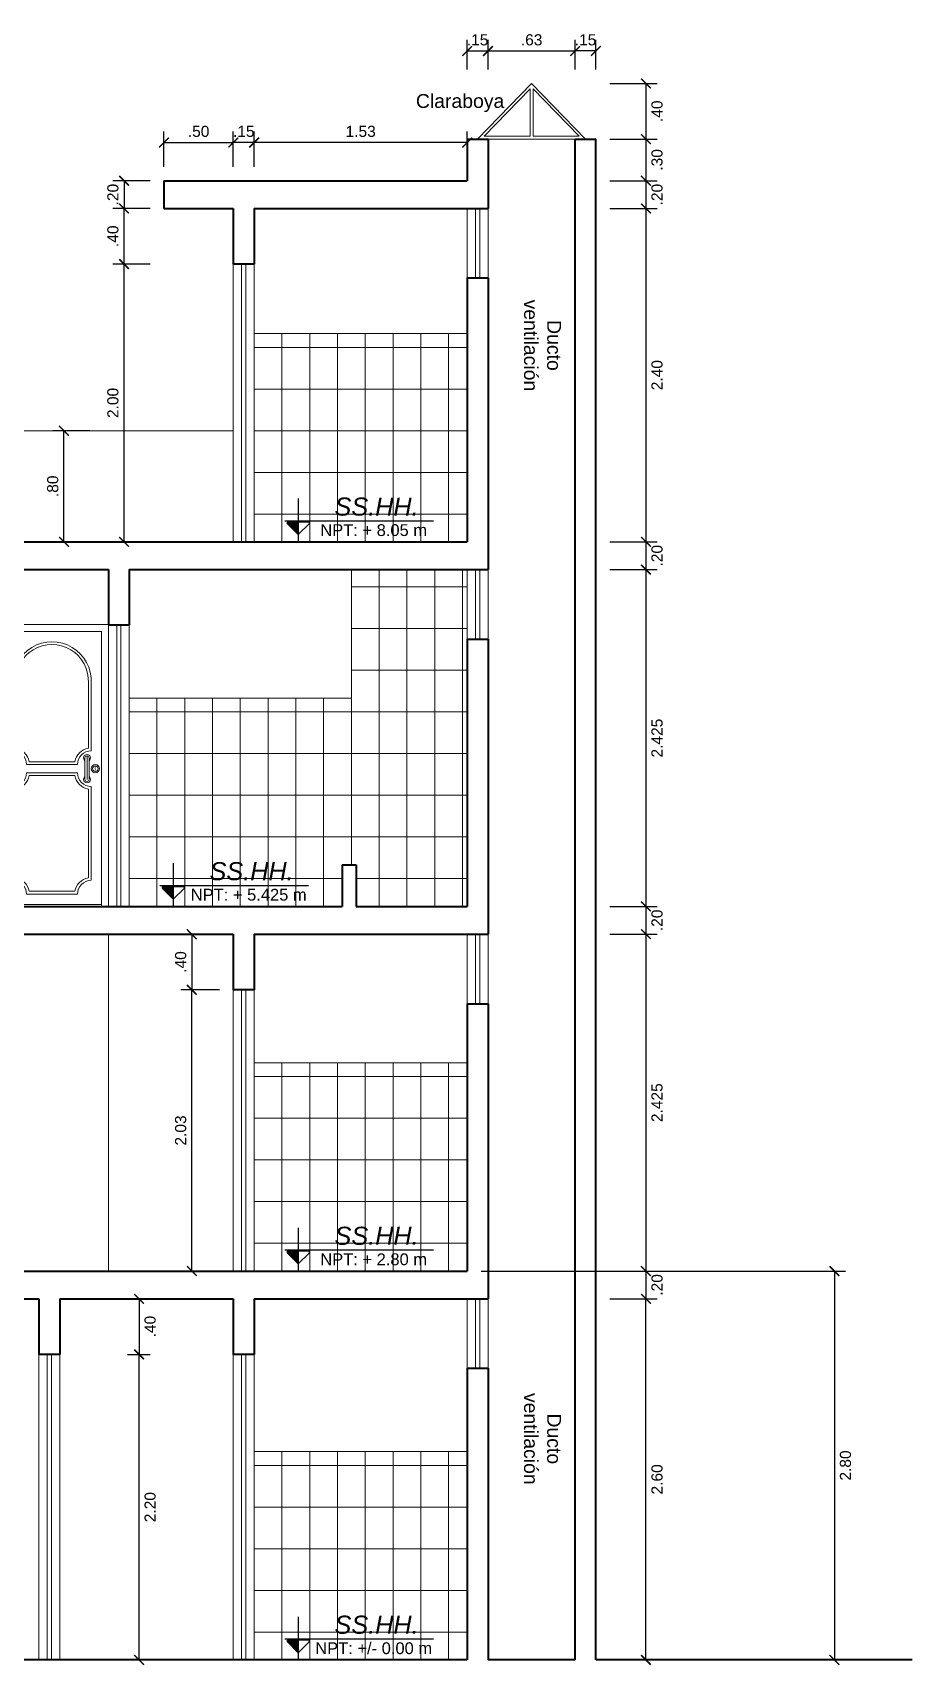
# Model space of a CAD drawing. Header units: millimetres. Extents: x 107 to 277, y 12 to 70.
# Drawn here: x 138.49 to 144.82, y 22.92 to 34.68 of the extents above; entities that cross this region are included whole.
import ezdxf

# ---------------------------------------------------------------- set-up
doc = ezdxf.new("R2010")
doc.units = ezdxf.units.MM
doc.header["$PDMODE"] = 32
doc.linetypes.add('HIDDEN2', pattern=[4.7625, 3.175, -1.5875])
doc.layers.get('0').update_dxf_attribs({"lineweight": 0})
doc.layers.get('Defpoints').update_dxf_attribs({"color": 167, "lineweight": 0})
for name, color, linetype, lineweight in [('A-Dims', 22, 'Continuous', 0), ('A-Stair', 53, 'Continuous', 0), ('A-Text', 30, 'Continuous', 30), ('A-Wall', 153, 'Continuous', 40), ('A-Window Glass', 111, 'Continuous', 0), ('ARQ-PORTAS', 124, 'Continuous', 0), ('linea fachada', 181, 'Continuous', 40), ('muros bajos', 223, 'HIDDEN2', 18)]:
    doc.layers.add(name, color=color, linetype=linetype, lineweight=lineweight)
doc.styles.add('ejes', font='swissel.ttf')
doc.dimstyles.new('DIM50', dxfattribs={"dimtxt": 0.08, "dimasz": 0.07, "dimexe": 0.08, "dimexo": 0.1, "dimgap": 0.04, "dimtad": 2, "dimzin": 4, "dimdsep": 46, "dimtxsty": 'ejes', "dimblk": 'ARCHTICK', "dimcen": 0.05, "dimadec": 0, "dimazin": 0, "dimtfac": 1, "dimtix": 1, "dimtmove": 0, "dimatfit": 3, "dimfxl": 0.08, "dimarcsym": 0})

# ---------------------------------------------------------------- blocks, each defined once
blk = doc.blocks.new('_ArchTick')
at = {"color": 0, "linetype": 'ByBlock', "const_width": 0.15}
blk.add_lwpolyline([(-0.5, -0.5), (0.5, 0.5)], dxfattribs=at)
blk = doc.blocks.new('*D335')
at = {"layer": 'A-Dims', "color": 0, "lineweight": -2}
for p, q in [((139.331, 33.611), (139.064, 33.611)), ((139.144, 33.611), (139.144, 33.411)), ((139.331, 33.411), (139.064, 33.411))]:
    blk.add_line(p, q, dxfattribs=at)
at = {"layer": 'Defpoints', "color": 0}
for p in [(139.431, 33.611), (139.144, 33.411), (139.431, 33.411)]:
    blk.add_point(p, dxfattribs=at)
at = {"layer": 'A-Dims', "color": 0, "lineweight": -2, "xscale": 0.07, "yscale": 0.07, "zscale": 0.07}
for p, rotation in [((139.144, 33.611), 270), ((139.144, 33.411), 90)]:
    blk.add_blockref('_ArchTick', p, dxfattribs=dict(at, rotation=rotation))
at = {"layer": 'A-Dims', "color": 0, "insert": (139.064, 33.511), "char_height": 0.08, "attachment_point": 5, "rotation": 90, "style": 'ejes'}
blk.add_mtext('.20', dxfattribs=at)
blk = doc.blocks.new('*D336')
at = {"layer": 'A-Dims', "color": 0, "lineweight": -2}
for p, q in [((139.331, 33.411), (139.064, 33.411)), ((139.144, 33.011), (139.144, 33.411)), ((139.331, 33.011), (139.064, 33.011))]:
    blk.add_line(p, q, dxfattribs=at)
at = {"layer": 'Defpoints', "color": 0}
for p in [(139.144, 33.411), (139.431, 33.411), (139.431, 33.011)]:
    blk.add_point(p, dxfattribs=at)
at = {"layer": 'A-Dims', "color": 0, "lineweight": -2, "xscale": 0.07, "yscale": 0.07, "zscale": 0.07}
for p, rotation in [((139.144, 33.411), 90), ((139.144, 33.011), 270)]:
    blk.add_blockref('_ArchTick', p, dxfattribs=dict(at, rotation=rotation))
at = {"layer": 'A-Dims', "color": 0, "insert": (139.064, 33.211), "char_height": 0.08, "attachment_point": 5, "rotation": 90, "style": 'ejes'}
blk.add_mtext('.40', dxfattribs=at)
blk = doc.blocks.new('*D337')
at = {"layer": 'A-Dims', "color": 0, "lineweight": -2}
for p, q in [((138.897, 31.811), (138.631, 31.811)), ((138.711, 31.011), (138.711, 31.811)), ((138.897, 31.011), (138.631, 31.011))]:
    blk.add_line(p, q, dxfattribs=at)
at = {"layer": 'Defpoints', "color": 0}
for p in [(138.711, 31.811), (138.997, 31.811), (138.997, 31.011)]:
    blk.add_point(p, dxfattribs=at)
at = {"layer": 'A-Dims', "color": 0, "lineweight": -2, "xscale": 0.07, "yscale": 0.07, "zscale": 0.07}
for p, rotation in [((138.711, 31.811), 90), ((138.711, 31.011), 270)]:
    blk.add_blockref('_ArchTick', p, dxfattribs=dict(at, rotation=rotation))
at = {"layer": 'A-Dims', "color": 0, "insert": (138.631, 31.411), "char_height": 0.08, "attachment_point": 5, "rotation": 90, "style": 'ejes'}
blk.add_mtext('.80', dxfattribs=at)
blk = doc.blocks.new('*D338')
at = {"layer": 'A-Dims', "color": 0, "lineweight": -2}
for p, q in [((139.331, 33.011), (139.064, 33.011)), ((139.144, 31.011), (139.144, 33.011)), ((139.331, 31.011), (139.064, 31.011))]:
    blk.add_line(p, q, dxfattribs=at)
at = {"layer": 'Defpoints', "color": 0}
for p in [(139.144, 33.011), (139.431, 33.011), (139.431, 31.011)]:
    blk.add_point(p, dxfattribs=at)
at = {"layer": 'A-Dims', "color": 0, "lineweight": -2, "xscale": 0.07, "yscale": 0.07, "zscale": 0.07}
for p, rotation in [((139.144, 33.011), 90), ((139.144, 31.011), 270)]:
    blk.add_blockref('_ArchTick', p, dxfattribs=dict(at, rotation=rotation))
at = {"layer": 'A-Dims', "color": 0, "insert": (139.064, 32.011), "char_height": 0.08, "attachment_point": 5, "rotation": 90, "style": 'ejes'}
blk.add_mtext('2.00', dxfattribs=at)
blk = doc.blocks.new('*D339')
at = {"layer": 'A-Dims', "color": 0, "lineweight": -2}
for p, q in [((139.431, 33.711), (139.431, 33.966)), ((139.431, 33.886), (139.931, 33.886)), ((139.931, 33.711), (139.931, 33.966))]:
    blk.add_line(p, q, dxfattribs=at)
at = {"layer": 'Defpoints', "color": 0}
for p in [(139.931, 33.886), (139.431, 33.611), (139.931, 33.611)]:
    blk.add_point(p, dxfattribs=at)
at = {"layer": 'A-Dims', "color": 0, "lineweight": -2, "xscale": 0.07, "yscale": 0.07, "zscale": 0.07, "rotation": 180}
blk.add_blockref('_ArchTick', (139.431, 33.886), dxfattribs=at)
at = {"layer": 'A-Dims', "color": 0, "lineweight": -2, "xscale": 0.07, "yscale": 0.07, "zscale": 0.07}
blk.add_blockref('_ArchTick', (139.931, 33.886), dxfattribs=at)
at = {"layer": 'A-Dims', "color": 0, "insert": (139.681, 33.966), "char_height": 0.08, "attachment_point": 5, "style": 'ejes'}
blk.add_mtext('.50', dxfattribs=at)
blk = doc.blocks.new('*D340')
at = {"layer": 'A-Dims', "color": 0, "lineweight": -2}
for p, q in [((139.931, 33.711), (139.931, 33.966)), ((140.081, 33.886), (139.931, 33.886)), ((140.081, 33.711), (140.081, 33.966))]:
    blk.add_line(p, q, dxfattribs=at)
at = {"layer": 'Defpoints', "color": 0}
for p in [(139.931, 33.886), (139.931, 33.611), (140.081, 33.611)]:
    blk.add_point(p, dxfattribs=at)
at = {"layer": 'A-Dims', "color": 0, "lineweight": -2, "xscale": 0.07, "yscale": 0.07, "zscale": 0.07}
blk.add_blockref('_ArchTick', (139.931, 33.886), dxfattribs=at)
at = {"layer": 'A-Dims', "color": 0, "lineweight": -2, "xscale": 0.07, "yscale": 0.07, "zscale": 0.07, "rotation": 180}
blk.add_blockref('_ArchTick', (140.081, 33.886), dxfattribs=at)
at = {"layer": 'A-Dims', "color": 0, "insert": (140.006, 33.966), "char_height": 0.08, "attachment_point": 5, "style": 'ejes'}
blk.add_mtext('.15', dxfattribs=at)
blk = doc.blocks.new('*D341')
at = {"layer": 'A-Dims', "color": 0, "lineweight": -2}
for p, q in [((140.081, 33.711), (140.081, 33.966)), ((141.615, 33.886), (140.081, 33.886)), ((141.615, 33.711), (141.615, 33.966))]:
    blk.add_line(p, q, dxfattribs=at)
at = {"layer": 'Defpoints', "color": 0}
for p in [(140.081, 33.886), (140.081, 33.611), (141.615, 33.611)]:
    blk.add_point(p, dxfattribs=at)
at = {"layer": 'A-Dims', "color": 0, "lineweight": -2, "xscale": 0.07, "yscale": 0.07, "zscale": 0.07, "rotation": 180}
blk.add_blockref('_ArchTick', (140.081, 33.886), dxfattribs=at)
at = {"layer": 'A-Dims', "color": 0, "lineweight": -2, "xscale": 0.07, "yscale": 0.07, "zscale": 0.07}
blk.add_blockref('_ArchTick', (141.615, 33.886), dxfattribs=at)
at = {"layer": 'A-Dims', "color": 0, "insert": (140.848, 33.966), "char_height": 0.08, "attachment_point": 5, "style": 'ejes'}
blk.add_mtext('1.53', dxfattribs=at)
blk = doc.blocks.new('*D342')
at = {"layer": 'A-Dims', "color": 0, "lineweight": -2}
for p, q in [((139.17, 25.561), (139.332, 25.561)), ((139.252, 25.561), (139.252, 25.161)), ((139.17, 25.161), (139.332, 25.161))]:
    blk.add_line(p, q, dxfattribs=at)
at = {"layer": 'Defpoints', "color": 0}
for p in [(139.07, 25.561), (139.07, 25.161), (139.252, 25.161)]:
    blk.add_point(p, dxfattribs=at)
at = {"layer": 'A-Dims', "color": 0, "lineweight": -2, "xscale": 0.07, "yscale": 0.07, "zscale": 0.07}
for p, rotation in [((139.252, 25.561), 90), ((139.252, 25.161), 270)]:
    blk.add_blockref('_ArchTick', p, dxfattribs=dict(at, rotation=rotation))
at = {"layer": 'A-Dims', "color": 0, "insert": (139.332, 25.361), "char_height": 0.08, "attachment_point": 5, "rotation": 90, "style": 'ejes'}
blk.add_mtext('.40', dxfattribs=at)
blk = doc.blocks.new('*D343')
at = {"layer": 'A-Dims', "color": 0, "lineweight": -2}
for p, q in [((139.17, 25.161), (139.332, 25.161)), ((139.252, 22.961), (139.252, 25.161)), ((139.17, 22.961), (139.332, 22.961))]:
    blk.add_line(p, q, dxfattribs=at)
at = {"layer": 'Defpoints', "color": 0}
for p in [(139.07, 25.161), (139.252, 25.161), (139.07, 22.961)]:
    blk.add_point(p, dxfattribs=at)
at = {"layer": 'A-Dims', "color": 0, "lineweight": -2, "xscale": 0.07, "yscale": 0.07, "zscale": 0.07}
for p, rotation in [((139.252, 25.161), 90), ((139.252, 22.961), 270)]:
    blk.add_blockref('_ArchTick', p, dxfattribs=dict(at, rotation=rotation))
at = {"layer": 'A-Dims', "color": 0, "insert": (139.332, 24.061), "char_height": 0.08, "attachment_point": 5, "rotation": 90, "style": 'ejes'}
blk.add_mtext('2.20', dxfattribs=at)
blk = doc.blocks.new('*D349')
at = {"layer": 'A-Dims', "color": 0, "lineweight": -2}
for p, q in [((139.831, 28.186), (139.552, 28.186)), ((139.632, 28.186), (139.632, 27.786)), ((139.831, 27.786), (139.552, 27.786))]:
    blk.add_line(p, q, dxfattribs=at)
at = {"layer": 'Defpoints', "color": 0}
for p in [(139.931, 28.186), (139.632, 27.786), (139.931, 27.786)]:
    blk.add_point(p, dxfattribs=at)
at = {"layer": 'A-Dims', "color": 0, "lineweight": -2, "xscale": 0.07, "yscale": 0.07, "zscale": 0.07}
for p, rotation in [((139.632, 28.186), 90), ((139.632, 27.786), 270)]:
    blk.add_blockref('_ArchTick', p, dxfattribs=dict(at, rotation=rotation))
at = {"layer": 'A-Dims', "color": 0, "insert": (139.552, 27.986), "char_height": 0.08, "attachment_point": 5, "rotation": 90, "style": 'ejes'}
blk.add_mtext('.40', dxfattribs=at)
blk = doc.blocks.new('*D350')
at = {"layer": 'A-Dims', "color": 0, "lineweight": -2}
for p, q in [((139.831, 27.786), (139.552, 27.786)), ((139.632, 25.761), (139.632, 27.786)), ((139.831, 25.761), (139.552, 25.761))]:
    blk.add_line(p, q, dxfattribs=at)
at = {"layer": 'Defpoints', "color": 0}
for p in [(139.632, 27.786), (139.931, 27.786), (139.931, 25.761)]:
    blk.add_point(p, dxfattribs=at)
at = {"layer": 'A-Dims', "color": 0, "lineweight": -2, "xscale": 0.07, "yscale": 0.07, "zscale": 0.07}
for p, rotation in [((139.632, 27.786), 90), ((139.632, 25.761), 270)]:
    blk.add_blockref('_ArchTick', p, dxfattribs=dict(at, rotation=rotation))
at = {"layer": 'A-Dims', "color": 0, "insert": (139.552, 26.773), "char_height": 0.08, "attachment_point": 5, "rotation": 90, "style": 'ejes'}
blk.add_mtext('2.03', dxfattribs=at)
blk = doc.blocks.new('*D351')
at = {"layer": 'A-Dims', "color": 0, "lineweight": -2}
for p, q in [((142.392, 34.411), (142.392, 34.625)), ((142.542, 34.411), (142.542, 34.625)), ((142.542, 34.545), (142.392, 34.545))]:
    blk.add_line(p, q, dxfattribs=at)
at = {"layer": 'Defpoints', "color": 0}
for p in [(142.392, 34.545), (142.392, 34.311), (142.542, 34.311)]:
    blk.add_point(p, dxfattribs=at)
at = {"layer": 'A-Dims', "color": 0, "lineweight": -2, "xscale": 0.07, "yscale": 0.07, "zscale": 0.07}
blk.add_blockref('_ArchTick', (142.392, 34.545), dxfattribs=at)
at = {"layer": 'A-Dims', "color": 0, "lineweight": -2, "xscale": 0.07, "yscale": 0.07, "zscale": 0.07, "rotation": 180}
blk.add_blockref('_ArchTick', (142.542, 34.545), dxfattribs=at)
at = {"layer": 'A-Dims', "color": 0, "insert": (142.467, 34.625), "char_height": 0.08, "attachment_point": 5, "style": 'ejes'}
blk.add_mtext('.15', dxfattribs=at)
blk = doc.blocks.new('*D352')
at = {"layer": 'A-Dims', "color": 0, "lineweight": -2}
for p, q in [((141.765, 34.411), (141.765, 34.625)), ((142.392, 34.411), (142.392, 34.625)), ((141.765, 34.545), (142.392, 34.545))]:
    blk.add_line(p, q, dxfattribs=at)
at = {"layer": 'Defpoints', "color": 0}
for p in [(142.392, 34.545), (141.765, 34.311), (142.392, 34.311)]:
    blk.add_point(p, dxfattribs=at)
at = {"layer": 'A-Dims', "color": 0, "lineweight": -2, "xscale": 0.07, "yscale": 0.07, "zscale": 0.07, "rotation": 180}
blk.add_blockref('_ArchTick', (141.765, 34.545), dxfattribs=at)
at = {"layer": 'A-Dims', "color": 0, "lineweight": -2, "xscale": 0.07, "yscale": 0.07, "zscale": 0.07}
blk.add_blockref('_ArchTick', (142.392, 34.545), dxfattribs=at)
at = {"layer": 'A-Dims', "color": 0, "insert": (142.079, 34.625), "char_height": 0.08, "attachment_point": 5, "style": 'ejes'}
blk.add_mtext('.63', dxfattribs=at)
blk = doc.blocks.new('*D353')
at = {"layer": 'A-Dims', "color": 0, "lineweight": -2}
for p, q in [((141.615, 34.411), (141.615, 34.625)), ((141.765, 34.411), (141.765, 34.625)), ((141.615, 34.545), (141.765, 34.545))]:
    blk.add_line(p, q, dxfattribs=at)
at = {"layer": 'Defpoints', "color": 0}
for p in [(141.765, 34.545), (141.615, 34.311), (141.765, 34.311)]:
    blk.add_point(p, dxfattribs=at)
at = {"layer": 'A-Dims', "color": 0, "lineweight": -2, "xscale": 0.07, "yscale": 0.07, "zscale": 0.07}
blk.add_blockref('_ArchTick', (141.615, 34.545), dxfattribs=at)
at = {"layer": 'A-Dims', "color": 0, "lineweight": -2, "xscale": 0.07, "yscale": 0.07, "zscale": 0.07, "rotation": 180}
blk.add_blockref('_ArchTick', (141.765, 34.545), dxfattribs=at)
at = {"layer": 'A-Dims', "color": 0, "insert": (141.69, 34.625), "char_height": 0.08, "attachment_point": 5, "style": 'ejes'}
blk.add_mtext('.15', dxfattribs=at)
blk = doc.blocks.new('A$C5F8158DF')
at = {"layer": 'ARQ-PORTAS'}
for p, q in [((0, 2.05), (0.82, 2.05)), ((0, 2.05), (0, 0)), ((0.82, 2.05), (0.82, 0)), ((0.05, 2), (0.77, 2)), ((0.05, 0), (0.05, 2)), ((0.05, 2), (0.05, 0.015)), ((0.77, 2), (0.77, 0)), ((0.125, 1.625), (0.125, 1.132)), ((0.145, 1.625), (0.145, 1.151)), ((0.675, 1.151), (0.675, 1.625)), ((0.695, 1.132), (0.695, 1.625)), ((0.14, 0.924), (0.14, 1.08)), ((0.155, 0.924), (0.155, 1.095)), ((0.17, 0.924), (0.17, 1.08)), ((0.595, 1.032), (0.225, 1.032)), ((0.595, 0.972), (0.225, 0.972)), ((0.577, 1.052), (0.243, 1.052)), ((0.577, 0.952), (0.243, 0.952)), ((0.125, 0.872), (0.125, 0.19)), ((0.145, 0.854), (0.145, 0.208)), ((0.675, 0.208), (0.675, 0.854)), ((0.695, 0.19), (0.695, 0.872)), ((0.77, 0.015), (0.05, 0.015)), ((0.595, 0.09), (0.225, 0.09)), ((0.577, 0.11), (0.243, 0.11)), ((0.05, 0), (0, 0)), ((0.77, 0), (0.05, 0)), ((0.77, 0), (0.82, 0))]:
    blk.add_line(p, q, dxfattribs=at)
at = {"layer": 'ARQ-PORTAS', "const_width": 0.005}
blk.add_lwpolyline([(0.093, 1.018), (0.093, 1.012), (0.097, 1.008), (0.097, 1.002), (0.095, 1), (0.095, 0.997), (0.094, 0.993), (0.095, 0.991), (0.096, 0.989)], dxfattribs=at)
at = {"layer": 'ARQ-PORTAS'}
for radius in [0.03, 0.02]:
    blk.add_circle((0.094, 1.002), radius, dxfattribs=at)
for centre, radius, start, end in [((0.41, 1.64), 0.285, 357.0624, 182.9376), ((0.41, 1.64), 0.265, 356.8469, 183.1531), ((0.125, 1.032), 0.1, 0, 90), ((0.155, 1.08), 0.025, 306.8699, 233.1301), ((0.155, 1.08), 0.015, 0, 180), ((0.125, 1.032), 0.12, 9.5941, 80.4059), ((0.695, 1.032), 0.12, 99.5941, 170.4059), ((0.695, 1.032), 0.1, 90, 180), ((0.125, 0.972), 0.1, 270, 0), ((0.125, 0.972), 0.12, 279.5941, 350.4059), ((0.695, 0.972), 0.12, 189.5941, 260.4059), ((0.695, 0.972), 0.1, 180, 270), ((0.155, 0.924), 0.025, 126.8699, 53.1301), ((0.155, 0.924), 0.015, 180, 0), ((0.125, 0.09), 0.1, 0, 90), ((0.125, 0.09), 0.12, 9.5941, 80.4059), ((0.695, 0.09), 0.12, 99.5941, 170.4059), ((0.695, 0.09), 0.1, 90, 180)]:
    blk.add_arc(centre, radius, start, end, dxfattribs=at)
blk = doc.blocks.new('*D356')
at = {"layer": 'A-Dims', "color": 0, "lineweight": -2}
for p, q in [((142.642, 25.561), (142.982, 25.561)), ((142.902, 22.961), (142.902, 25.561)), ((142.642, 22.961), (142.982, 22.961))]:
    blk.add_line(p, q, dxfattribs=at)
at = {"layer": 'Defpoints', "color": 0}
for p in [(142.542, 25.561), (142.902, 25.561), (142.542, 22.961)]:
    blk.add_point(p, dxfattribs=at)
at = {"layer": 'A-Dims', "color": 0, "lineweight": -2, "xscale": 0.07, "yscale": 0.07, "zscale": 0.07}
for p, rotation in [((142.902, 25.561), 90), ((142.902, 22.961), 270)]:
    blk.add_blockref('_ArchTick', p, dxfattribs=dict(at, rotation=rotation))
at = {"layer": 'A-Dims', "color": 0, "insert": (142.982, 24.261), "char_height": 0.08, "attachment_point": 5, "rotation": 90, "style": 'ejes'}
blk.add_mtext('2.60', dxfattribs=at)
blk = doc.blocks.new('*D357')
at = {"layer": 'A-Dims', "color": 0, "lineweight": -2}
for p, q in [((142.642, 25.761), (142.982, 25.761)), ((142.902, 25.761), (142.902, 25.561)), ((142.642, 25.561), (142.982, 25.561))]:
    blk.add_line(p, q, dxfattribs=at)
at = {"layer": 'Defpoints', "color": 0}
for p in [(142.542, 25.761), (142.542, 25.561), (142.902, 25.561)]:
    blk.add_point(p, dxfattribs=at)
at = {"layer": 'A-Dims', "color": 0, "lineweight": -2, "xscale": 0.07, "yscale": 0.07, "zscale": 0.07}
for p, rotation in [((142.902, 25.761), 270), ((142.902, 25.561), 90)]:
    blk.add_blockref('_ArchTick', p, dxfattribs=dict(at, rotation=rotation))
at = {"layer": 'A-Dims', "color": 0, "insert": (142.982, 25.661), "char_height": 0.08, "attachment_point": 5, "rotation": 90, "style": 'ejes'}
blk.add_mtext('.20', dxfattribs=at)
blk = doc.blocks.new('*D358')
at = {"layer": 'A-Dims', "color": 0, "lineweight": -2}
for p, q in [((142.642, 28.186), (142.982, 28.186)), ((142.902, 28.186), (142.902, 25.761)), ((142.642, 25.761), (142.982, 25.761))]:
    blk.add_line(p, q, dxfattribs=at)
at = {"layer": 'Defpoints', "color": 0}
for p in [(142.542, 28.186), (142.542, 25.761), (142.902, 25.761)]:
    blk.add_point(p, dxfattribs=at)
at = {"layer": 'A-Dims', "color": 0, "lineweight": -2, "xscale": 0.07, "yscale": 0.07, "zscale": 0.07}
for p, rotation in [((142.902, 28.186), 90), ((142.902, 25.761), 270)]:
    blk.add_blockref('_ArchTick', p, dxfattribs=dict(at, rotation=rotation))
at = {"layer": 'A-Dims', "color": 0, "insert": (142.982, 26.973), "char_height": 0.08, "attachment_point": 5, "rotation": 90, "style": 'ejes'}
blk.add_mtext('2.425', dxfattribs=at)
blk = doc.blocks.new('*D359')
at = {"layer": 'A-Dims', "color": 0, "lineweight": -2}
for p, q in [((142.642, 28.386), (142.982, 28.386)), ((142.902, 28.386), (142.902, 28.186)), ((142.642, 28.186), (142.982, 28.186))]:
    blk.add_line(p, q, dxfattribs=at)
at = {"layer": 'Defpoints', "color": 0}
for p in [(142.542, 28.386), (142.542, 28.186), (142.902, 28.186)]:
    blk.add_point(p, dxfattribs=at)
at = {"layer": 'A-Dims', "color": 0, "lineweight": -2, "xscale": 0.07, "yscale": 0.07, "zscale": 0.07}
for p, rotation in [((142.902, 28.386), 270), ((142.902, 28.186), 90)]:
    blk.add_blockref('_ArchTick', p, dxfattribs=dict(at, rotation=rotation))
at = {"layer": 'A-Dims', "color": 0, "insert": (142.982, 28.286), "char_height": 0.08, "attachment_point": 5, "rotation": 90, "style": 'ejes'}
blk.add_mtext('.20', dxfattribs=at)
blk = doc.blocks.new('*D360')
at = {"layer": 'A-Dims', "color": 0, "lineweight": -2}
for p, q in [((142.642, 30.811), (142.982, 30.811)), ((142.902, 30.811), (142.902, 28.386)), ((142.642, 28.386), (142.982, 28.386))]:
    blk.add_line(p, q, dxfattribs=at)
at = {"layer": 'Defpoints', "color": 0}
for p in [(142.542, 30.811), (142.542, 28.386), (142.902, 28.386)]:
    blk.add_point(p, dxfattribs=at)
at = {"layer": 'A-Dims', "color": 0, "lineweight": -2, "xscale": 0.07, "yscale": 0.07, "zscale": 0.07}
for p, rotation in [((142.902, 30.811), 90), ((142.902, 28.386), 270)]:
    blk.add_blockref('_ArchTick', p, dxfattribs=dict(at, rotation=rotation))
at = {"layer": 'A-Dims', "color": 0, "insert": (142.982, 29.598), "char_height": 0.08, "attachment_point": 5, "rotation": 90, "style": 'ejes'}
blk.add_mtext('2.425', dxfattribs=at)
blk = doc.blocks.new('*D361')
at = {"layer": 'A-Dims', "color": 0, "lineweight": -2}
for p, q in [((142.642, 31.011), (142.982, 31.011)), ((142.902, 31.011), (142.902, 30.811)), ((142.642, 30.811), (142.982, 30.811))]:
    blk.add_line(p, q, dxfattribs=at)
at = {"layer": 'Defpoints', "color": 0}
for p in [(142.542, 31.011), (142.542, 30.811), (142.902, 30.811)]:
    blk.add_point(p, dxfattribs=at)
at = {"layer": 'A-Dims', "color": 0, "lineweight": -2, "xscale": 0.07, "yscale": 0.07, "zscale": 0.07}
for p, rotation in [((142.902, 31.011), 270), ((142.902, 30.811), 90)]:
    blk.add_blockref('_ArchTick', p, dxfattribs=dict(at, rotation=rotation))
at = {"layer": 'A-Dims', "color": 0, "insert": (142.982, 30.911), "char_height": 0.08, "attachment_point": 5, "rotation": 90, "style": 'ejes'}
blk.add_mtext('.20', dxfattribs=at)
blk = doc.blocks.new('*D362')
at = {"layer": 'A-Dims', "color": 0, "lineweight": -2}
for p, q in [((142.642, 33.411), (142.982, 33.411)), ((142.902, 33.411), (142.902, 31.011)), ((142.642, 31.011), (142.982, 31.011))]:
    blk.add_line(p, q, dxfattribs=at)
at = {"layer": 'Defpoints', "color": 0}
for p in [(142.542, 33.411), (142.542, 31.011), (142.902, 31.011)]:
    blk.add_point(p, dxfattribs=at)
at = {"layer": 'A-Dims', "color": 0, "lineweight": -2, "xscale": 0.07, "yscale": 0.07, "zscale": 0.07}
for p, rotation in [((142.902, 33.411), 90), ((142.902, 31.011), 270)]:
    blk.add_blockref('_ArchTick', p, dxfattribs=dict(at, rotation=rotation))
at = {"layer": 'A-Dims', "color": 0, "insert": (142.982, 32.211), "char_height": 0.08, "attachment_point": 5, "rotation": 90, "style": 'ejes'}
blk.add_mtext('2.40', dxfattribs=at)
blk = doc.blocks.new('*D363')
at = {"layer": 'A-Dims', "color": 0, "lineweight": -2}
for p, q in [((142.642, 33.611), (142.982, 33.611)), ((142.902, 33.611), (142.902, 33.411)), ((142.642, 33.411), (142.982, 33.411))]:
    blk.add_line(p, q, dxfattribs=at)
at = {"layer": 'Defpoints', "color": 0}
for p in [(142.542, 33.611), (142.542, 33.411), (142.902, 33.411)]:
    blk.add_point(p, dxfattribs=at)
at = {"layer": 'A-Dims', "color": 0, "lineweight": -2, "xscale": 0.07, "yscale": 0.07, "zscale": 0.07}
for p, rotation in [((142.902, 33.611), 270), ((142.902, 33.411), 90)]:
    blk.add_blockref('_ArchTick', p, dxfattribs=dict(at, rotation=rotation))
at = {"layer": 'A-Dims', "color": 0, "insert": (142.982, 33.511), "char_height": 0.08, "attachment_point": 5, "rotation": 90, "style": 'ejes'}
blk.add_mtext('.20', dxfattribs=at)
blk = doc.blocks.new('*D364')
at = {"layer": 'A-Dims', "color": 0, "lineweight": -2}
for p, q in [((142.642, 33.911), (142.982, 33.911)), ((142.902, 33.911), (142.902, 33.611)), ((142.642, 33.611), (142.982, 33.611))]:
    blk.add_line(p, q, dxfattribs=at)
at = {"layer": 'Defpoints', "color": 0}
for p in [(142.542, 33.911), (142.542, 33.611), (142.902, 33.611)]:
    blk.add_point(p, dxfattribs=at)
at = {"layer": 'A-Dims', "color": 0, "lineweight": -2, "xscale": 0.07, "yscale": 0.07, "zscale": 0.07}
for p, rotation in [((142.902, 33.911), 90), ((142.902, 33.611), 270)]:
    blk.add_blockref('_ArchTick', p, dxfattribs=dict(at, rotation=rotation))
at = {"layer": 'A-Dims', "color": 0, "insert": (142.982, 33.761), "char_height": 0.08, "attachment_point": 5, "rotation": 90, "style": 'ejes'}
blk.add_mtext('.30', dxfattribs=at)
blk = doc.blocks.new('*D365')
at = {"layer": 'A-Dims', "color": 0, "lineweight": -2}
for p, q in [((142.642, 34.311), (142.982, 34.311)), ((142.902, 34.311), (142.902, 33.911)), ((142.642, 33.911), (142.982, 33.911))]:
    blk.add_line(p, q, dxfattribs=at)
at = {"layer": 'Defpoints', "color": 0}
for p in [(142.542, 34.311), (142.542, 33.911), (142.902, 33.911)]:
    blk.add_point(p, dxfattribs=at)
at = {"layer": 'A-Dims', "color": 0, "lineweight": -2, "xscale": 0.07, "yscale": 0.07, "zscale": 0.07}
for p, rotation in [((142.902, 34.311), 90), ((142.902, 33.911), 270)]:
    blk.add_blockref('_ArchTick', p, dxfattribs=dict(at, rotation=rotation))
at = {"layer": 'A-Dims', "color": 0, "insert": (142.982, 34.111), "char_height": 0.08, "attachment_point": 5, "rotation": 90, "style": 'ejes'}
blk.add_mtext('.40', dxfattribs=at)
blk = doc.blocks.new('*D417')
at = {"layer": 'A-Stair', "color": 0, "lineweight": -2}
for p, q in [((141.715, 25.761), (144.339, 25.761)), ((144.259, 25.761), (144.259, 22.961)), ((142.632, 22.961), (144.339, 22.961))]:
    blk.add_line(p, q, dxfattribs=at)
at = {"layer": 'Defpoints', "color": 0}
for p in [(141.615, 25.761), (142.532, 22.961), (144.259, 22.961)]:
    blk.add_point(p, dxfattribs=at)
at = {"layer": 'A-Stair', "color": 0, "lineweight": -2, "xscale": 0.07, "yscale": 0.07, "zscale": 0.07}
for p, rotation in [((144.259, 25.761), 90), ((144.259, 22.961), 270)]:
    blk.add_blockref('_ArchTick', p, dxfattribs=dict(at, rotation=rotation))
at = {"layer": 'A-Stair', "color": 0, "insert": (144.339, 24.361), "char_height": 0.08, "attachment_point": 5, "rotation": 90, "style": 'ejes'}
blk.add_mtext('2.80', dxfattribs=at)

msp = doc.modelspace()

# ---------------------------------------------------------------- hatches: boundary and pattern name
at = {"layer": 'A-Text'}
for points in [[(140.398, 31.063), (140.398, 31.153), (140.318, 31.153), (140.318, 31.143)], [(139.498, 28.438), (139.498, 28.528), (139.418, 28.528), (139.418, 28.518)], [(140.398, 25.813), (140.398, 25.903), (140.318, 25.903), (140.318, 25.893)], [(140.398, 23.013), (140.398, 23.103), (140.318, 23.103), (140.318, 23.093)]]:
    msp.add_hatch(color=256, dxfattribs=at).paths.add_polyline_path(points)

# ---------------------------------------------------------------- linework, layer by layer
at = {"layer": 'A-Stair'}
for p, q in [((142.079, 34.311), (141.69, 33.911)), ((142.069, 34.272), (141.737, 33.931)), ((142.069, 34.272), (142.069, 33.931)), ((142.079, 34.311), (142.467, 33.911)), ((142.089, 34.272), (142.42, 33.931)), ((142.089, 34.272), (142.089, 33.931)), ((141.737, 33.931), (142.069, 33.931)), ((141.765, 33.911), (142.392, 33.911)), ((142.089, 33.931), (142.42, 33.931)), ((139.931, 33.011), (139.931, 31.011)), ((139.991, 33.011), (139.991, 31.011)), ((140.021, 33.011), (140.021, 31.011)), ((140.081, 33.011), (140.081, 31.011)), ((137.181, 31.811), (139.931, 31.811)), ((139.031, 30.411), (139.031, 28.386)), ((139.091, 30.411), (139.091, 28.386)), ((139.121, 30.411), (139.121, 28.386)), ((139.181, 30.411), (139.181, 28.386)), ((139.031, 28.186), (139.031, 25.761)), ((139.931, 27.786), (139.931, 25.761)), ((139.991, 27.786), (139.991, 25.761)), ((140.021, 27.786), (140.021, 25.761)), ((140.081, 27.786), (140.081, 25.761)), ((138.531, 25.161), (138.531, 22.961)), ((138.591, 25.161), (138.591, 22.961)), ((138.621, 25.161), (138.621, 22.961)), ((138.681, 25.161), (138.681, 22.961)), ((139.931, 25.161), (139.931, 22.961)), ((139.991, 25.161), (139.991, 22.961)), ((140.021, 25.161), (140.021, 22.961)), ((140.081, 25.161), (140.081, 22.961))]:
    msp.add_line(p, q, dxfattribs=at)
at = {"layer": 'A-Stair', "color": 165}
for p, q in [((141.615, 32.511), (140.081, 32.511)), ((140.281, 32.511), (140.281, 31.011)), ((140.481, 32.511), (140.481, 31.011)), ((140.681, 32.511), (140.681, 31.011)), ((140.881, 32.511), (140.881, 31.011)), ((141.081, 32.511), (141.081, 31.011)), ((141.281, 32.511), (141.281, 31.011)), ((141.481, 32.511), (141.481, 31.011)), ((141.615, 32.411), (140.081, 32.411)), ((141.615, 32.111), (140.081, 32.111)), ((141.615, 31.811), (140.081, 31.811)), ((141.615, 31.511), (140.081, 31.511)), ((141.615, 31.211), (140.081, 31.211)), ((140.781, 30.811), (140.781, 28.686)), ((140.981, 30.811), (140.981, 28.386)), ((141.181, 30.811), (141.181, 28.386)), ((141.381, 30.811), (141.381, 28.386)), ((141.581, 30.811), (141.581, 28.386)), ((141.615, 30.686), (140.781, 30.686)), ((141.615, 30.386), (140.781, 30.386)), ((141.615, 30.086), (140.781, 30.086)), ((140.781, 29.886), (139.181, 29.886)), ((139.381, 29.886), (139.381, 28.386)), ((139.581, 29.886), (139.581, 28.386)), ((139.781, 29.886), (139.781, 28.386)), ((139.981, 29.886), (139.981, 28.386)), ((140.181, 29.886), (140.181, 28.386)), ((140.381, 29.886), (140.381, 28.386)), ((140.581, 29.886), (140.581, 28.386)), ((141.615, 29.786), (139.181, 29.786)), ((141.615, 29.486), (139.181, 29.486)), ((141.615, 29.186), (139.181, 29.186)), ((141.615, 28.886), (139.181, 28.886)), ((140.715, 28.586), (139.181, 28.586)), ((141.615, 28.586), (140.815, 28.586)), ((141.615, 27.261), (140.081, 27.261)), ((141.615, 27.161), (140.081, 27.161)), ((140.281, 27.261), (140.281, 25.761)), ((140.481, 27.261), (140.481, 25.761)), ((140.681, 27.261), (140.681, 25.761)), ((140.881, 27.261), (140.881, 25.761)), ((141.081, 27.261), (141.081, 25.761)), ((141.281, 27.261), (141.281, 25.761)), ((141.481, 27.261), (141.481, 25.761)), ((141.615, 26.861), (140.081, 26.861)), ((141.615, 26.561), (140.081, 26.561)), ((141.615, 26.261), (140.081, 26.261)), ((141.615, 25.961), (140.081, 25.961)), ((141.615, 24.461), (140.081, 24.461)), ((140.281, 24.461), (140.281, 22.961)), ((140.481, 24.461), (140.481, 22.961)), ((140.681, 24.461), (140.681, 22.961)), ((140.881, 24.461), (140.881, 22.961)), ((141.081, 24.461), (141.081, 22.961)), ((141.281, 24.461), (141.281, 22.961)), ((141.481, 24.461), (141.481, 22.961)), ((141.615, 24.361), (140.081, 24.361)), ((141.615, 24.061), (140.081, 24.061)), ((141.615, 23.761), (140.081, 23.761)), ((141.615, 23.461), (140.081, 23.461)), ((141.615, 23.161), (140.081, 23.161))]:
    msp.add_line(p, q, dxfattribs=at)
at = {"layer": 'A-Text'}
for p, q in [((140.398, 31.322), (140.398, 31.011)), ((140.302, 31.163), (141.372, 31.163)), ((139.498, 28.697), (139.498, 28.386)), ((139.402, 28.538), (140.472, 28.538)), ((140.398, 26.072), (140.398, 25.761)), ((140.302, 25.913), (141.372, 25.913)), ((140.398, 23.272), (140.398, 22.961)), ((140.302, 23.113), (141.372, 23.113))]:
    msp.add_line(p, q, dxfattribs=at)
for points in [[(140.398, 31.063), (140.479, 31.143), (140.479, 31.153), (140.318, 31.153), (140.318, 31.143), (140.398, 31.063)], [(139.498, 28.438), (139.579, 28.518), (139.579, 28.528), (139.418, 28.528), (139.418, 28.518), (139.498, 28.438)], [(140.398, 25.813), (140.479, 25.893), (140.479, 25.903), (140.318, 25.903), (140.318, 25.893), (140.398, 25.813)], [(140.398, 23.013), (140.479, 23.093), (140.479, 23.103), (140.318, 23.103), (140.318, 23.093), (140.398, 23.013)]]:
    msp.add_lwpolyline(points, dxfattribs=at)
at = {"layer": 'A-Wall', "color": 201}
for p, q in [((141.615, 22.961), (136.06, 22.961)), ((142.392, 22.961), (141.765, 22.961)), ((144.82, 22.961), (142.542, 22.961))]:
    msp.add_line(p, q, dxfattribs=at)
at = {"layer": 'A-Window Glass'}
for p, q in [((141.675, 32.911), (141.675, 33.411)), ((141.705, 32.911), (141.705, 33.411)), ((141.675, 30.311), (141.675, 30.811)), ((141.705, 30.311), (141.705, 30.811)), ((141.675, 27.686), (141.675, 28.186)), ((141.705, 27.686), (141.705, 28.186)), ((141.675, 25.061), (141.675, 25.561)), ((141.705, 25.061), (141.705, 25.561))]:
    msp.add_line(p, q, dxfattribs=at)
at = {"layer": 'linea fachada'}
for p, q in [((141.615, 33.911), (141.615, 33.611)), ((141.615, 33.911), (141.765, 33.911)), ((141.765, 33.911), (141.765, 33.411)), ((142.392, 22.961), (142.392, 33.911)), ((142.392, 33.911), (142.542, 33.911)), ((142.542, 22.961), (142.542, 33.911)), ((139.431, 33.611), (141.615, 33.611)), ((139.431, 33.611), (139.431, 33.411)), ((139.431, 33.411), (139.931, 33.411)), ((139.931, 33.411), (139.931, 33.011)), ((140.081, 33.411), (141.765, 33.411)), ((140.081, 33.411), (140.081, 33.011)), ((140.081, 33.011), (139.931, 33.011)), ((141.615, 32.911), (141.615, 31.011)), ((141.615, 32.911), (141.765, 32.911)), ((141.765, 32.911), (141.765, 30.811)), ((136.281, 31.011), (141.615, 31.011)), ((136.455, 30.811), (139.031, 30.811)), ((139.031, 30.811), (139.031, 30.411)), ((139.181, 30.811), (141.765, 30.811)), ((139.181, 30.811), (139.181, 30.411)), ((139.181, 30.411), (139.031, 30.411)), ((141.615, 30.311), (141.615, 28.386)), ((141.615, 30.311), (141.765, 30.311)), ((141.765, 30.311), (141.765, 28.186)), ((140.715, 28.686), (140.815, 28.686)), ((140.715, 28.686), (140.715, 28.386)), ((140.815, 28.686), (140.815, 28.386)), ((136.281, 28.386), (140.715, 28.386)), ((140.815, 28.386), (141.615, 28.386)), ((136.455, 28.186), (139.931, 28.186)), ((139.931, 28.186), (139.931, 27.786)), ((140.081, 28.186), (141.765, 28.186)), ((140.081, 28.186), (140.081, 27.786)), ((140.081, 27.786), (139.931, 27.786)), ((141.615, 27.686), (141.615, 25.761)), ((141.615, 27.686), (141.765, 27.686)), ((141.765, 27.686), (141.765, 25.561)), ((137.665, 25.761), (141.615, 25.761)), ((137.839, 25.561), (138.531, 25.561)), ((138.531, 25.561), (138.531, 25.161)), ((138.681, 25.561), (139.931, 25.561)), ((138.681, 25.561), (138.681, 25.161)), ((139.931, 25.561), (139.931, 25.161)), ((140.081, 25.561), (141.765, 25.561)), ((140.081, 25.561), (140.081, 25.161)), ((138.681, 25.161), (138.531, 25.161)), ((140.081, 25.161), (139.931, 25.161)), ((141.615, 25.061), (141.765, 25.061)), ((141.615, 25.061), (141.615, 22.961)), ((141.765, 25.061), (141.765, 22.961))]:
    msp.add_line(p, q, dxfattribs=at)
at = {"layer": 'muros bajos'}
for p, q in [((141.615, 32.911), (141.615, 33.411)), ((141.765, 32.911), (141.765, 33.411)), ((141.615, 30.311), (141.615, 30.811)), ((141.765, 30.311), (141.765, 30.811)), ((141.615, 27.686), (141.615, 28.186)), ((141.765, 27.686), (141.765, 28.186)), ((141.615, 25.061), (141.615, 25.561)), ((141.765, 25.061), (141.765, 25.561))]:
    msp.add_line(p, q, dxfattribs=at)

# ---------------------------------------------------------------- block references
at = {"layer": 'ARQ-PORTAS', "xscale": -0.9900000000000091, "yscale": 0.990000000000002, "zscale": 0.99}
msp.add_blockref('A$C5F8158DF', (139.031, 28.386), dxfattribs=at)

# ---------------------------------------------------------------- texts
at = {"layer": 'A-Text', "attachment_point": 1}
for s, insert, char_height, width in [('\\pxqc;{\\fArial|b0|i0|c0|p34;Claraboya}', (140.825, 34.235), 0.1, 1.47777), ('\\pxqc;{\\fArial|b0|i1|c0|p34;SS.HH.}', (140.002, 31.33), 0.13, 1.92123), ('\\pxqc;{\\fArial|b0|i0|c0|p34;NPT: + 8.05 m}', (139.981, 31.138), 0.085, 1.92123), ('\\pxqc;{\\fArial|b0|i1|c0|p34;SS.HH.}', (139.102, 28.705), 0.13, 1.92123), ('\\pxqc;{\\fArial|b0|i0|c0|p34;NPT: + 5.425 m}', (139.081, 28.513), 0.085, 1.92123), ('\\pxqc;{\\fArial|b0|i1|c0|p34;SS.HH.}', (140.002, 26.08), 0.13, 1.92123), ('\\pxqc;{\\fArial|b0|i0|c0|p34;NPT: + 2.80 m}', (139.981, 25.888), 0.085, 1.92123), ('\\pxqc;{\\fArial|b0|i1|c0|p34;SS.HH.}', (140.002, 23.28), 0.13, 1.92123), ('\\pxqc;{\\fArial|b0|i0|c0|p34;NPT: +/- 0.00 m}', (139.981, 23.088), 0.085, 1.92123)]:
    msp.add_mtext(s, dxfattribs=dict(at, insert=insert, char_height=char_height, width=width))
at = {"layer": 'A-Text', "char_height": 0.1, "width": 1.47777, "attachment_point": 1, "rotation": 270}
for insert in [(142.291, 33.164), (142.291, 25.292)]:
    msp.add_mtext('\\pxqc;{\\fArial|b0|i0|c0|p34;Ducto\\Pventilación}', dxfattribs=dict(at, insert=insert))

# ---------------------------------------------------------------- dimensions: what is measured, and where the dimension line sits
at = {"layer": 'A-Dims'}
for base, p1, p2, picture, middle in [((141.765, 34.545), (141.615, 34.311), (141.765, 34.311), '*D353', (141.69, 34.625)), ((142.392, 34.545), (141.765, 34.311), (142.392, 34.311), '*D352', (142.079, 34.625)), ((142.392, 34.545), (142.542, 34.311), (142.392, 34.311), '*D351', (142.467, 34.625)), ((139.931, 33.886), (139.431, 33.611), (139.931, 33.611), '*D339', (139.681, 33.966)), ((139.931, 33.886), (140.081, 33.611), (139.931, 33.611), '*D340', (140.006, 33.966)), ((140.081, 33.886), (141.615, 33.611), (140.081, 33.611), '*D341', (140.848, 33.966))]:
    dim = msp.add_linear_dim(base=base, p1=p1, p2=p2, dimstyle='DIM50', dxfattribs=at)
    dim.commit()
    dim.dimension.update_dxf_attribs({"geometry": picture, "text_midpoint": middle})
for base, p1, p2, picture, middle in [((142.902, 33.911), (142.542, 34.311), (142.542, 33.911), '*D365', (142.982, 34.111)), ((142.902, 33.611), (142.542, 33.911), (142.542, 33.611), '*D364', (142.982, 33.761)), ((139.144, 33.411), (139.431, 33.611), (139.431, 33.411), '*D335', (139.064, 33.511)), ((142.902, 33.411), (142.542, 33.611), (142.542, 33.411), '*D363', (142.982, 33.511)), ((139.144, 33.411), (139.431, 33.011), (139.431, 33.411), '*D336', (139.064, 33.211)), ((142.902, 31.011), (142.542, 33.411), (142.542, 31.011), '*D362', (142.982, 32.211)), ((139.144, 33.011), (139.431, 31.011), (139.431, 33.011), '*D338', (139.064, 32.011)), ((138.711, 31.811), (138.997, 31.011), (138.997, 31.811), '*D337', (138.631, 31.411)), ((142.902, 30.811), (142.542, 31.011), (142.542, 30.811), '*D361', (142.982, 30.911)), ((142.902, 28.186), (142.542, 28.386), (142.542, 28.186), '*D359', (142.982, 28.286)), ((139.632, 27.786), (139.931, 28.186), (139.931, 27.786), '*D349', (139.552, 27.986)), ((139.632256806, 27.7858388), (139.931088266, 25.7608388), (139.931088266, 27.7858388), '*D350', (139.552256806, 26.7733388)), ((142.902, 25.561), (142.542, 25.761), (142.542, 25.561), '*D357', (142.982, 25.661)), ((139.252, 25.161), (139.07, 25.561), (139.07, 25.161), '*D342', (139.332, 25.361)), ((142.902, 25.561), (142.542, 22.961), (142.542, 25.561), '*D356', (142.982, 24.261)), ((139.252, 25.161), (139.07, 22.961), (139.07, 25.161), '*D343', (139.332, 24.061))]:
    dim = msp.add_linear_dim(base=base, p1=p1, p2=p2, angle=90, dimstyle='DIM50', dxfattribs=at)
    dim.commit()
    dim.dimension.update_dxf_attribs({"geometry": picture, "text_midpoint": middle})
for base, p1, p2, picture, middle in [((142.902, 28.386), (142.542, 30.811), (142.542, 28.386), '*D360', (142.982, 29.598)), ((142.902, 25.761), (142.542, 28.186), (142.542, 25.761), '*D358', (142.982, 26.973))]:
    dim = msp.add_linear_dim(base=base, p1=p1, p2=p2, angle=90, text='2.425', dimstyle='DIM50', dxfattribs=at)
    dim.commit()
    dim.dimension.update_dxf_attribs({"geometry": picture, "text_midpoint": middle})
at = {"layer": 'A-Stair'}
dim = msp.add_linear_dim(base=(144.259, 22.961), p1=(141.615, 25.761), p2=(142.532, 22.961), angle=90, dimstyle='DIM50', override={"dimfxl": 0.03}, dxfattribs=at)
dim.commit()
dim.dimension.update_dxf_attribs({"geometry": '*D417', "text_midpoint": (144.339, 24.361)})

doc.saveas('drawing.dxf')
